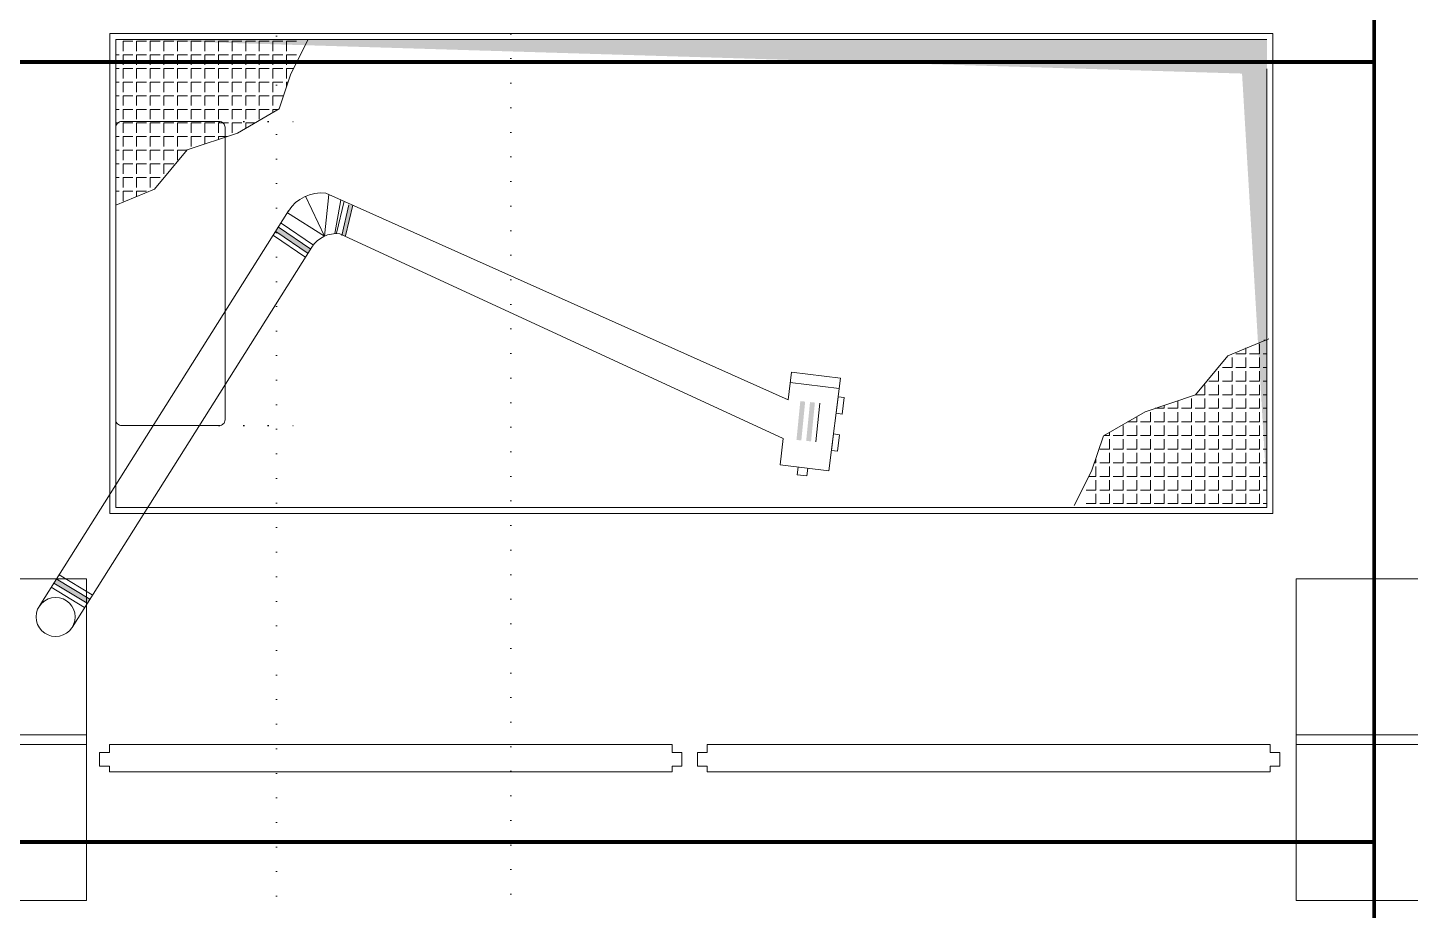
# Model space of a CAD drawing. Header units: metres. Extents: x -13194 to 152406, y -4219 to 19791.
# Drawn here: x 2310 to 3019, y 5595 to 6048 of the extents above; entities that cross this region are included whole.
import ezdxf

# ---------------------------------------------------------------- set-up
doc = ezdxf.new("R2010")
doc.units = ezdxf.units.M
doc.header["$LTSCALE"] = 100
doc.header["$MEASUREMENT"] = 0
for name, pattern in [('ACAD_ISO05W100', [33, 24, -3, 0, -3, 0, -3]), ('DOT2', [0.125, 0, -0.125]), ('HIDDEN', [0.375, 0.25, -0.125])]:
    doc.linetypes.add(name, pattern=pattern)
doc.layers.get('0').update_dxf_attribs({"color": 9, "lineweight": 9})
for name, color, linetype, lineweight in [('01', 9, 'Continuous', 9), ('06D', 9, 'Continuous', 9), ('10', 9, 'Continuous', 9), ('20', 9, 'DOT2', 9), ('bakırcı ekipman', 252, 'ACAD_ISO05W100', 9)]:
    doc.layers.add(name, color=color, linetype=linetype, lineweight=lineweight)

# ---------------------------------------------------------------- blocks, each defined once
blk = doc.blocks.new('p-kolon_80x80')
blk.add_lwpolyline([(-40, -40), (40, -40), (40, 40), (-40, 40)], close=True)
blk = doc.blocks.new('2.bod.sitatik')
at = {"layer": '01'}
for p in [(2300, -2905), (3000, -2905), (2300, -2990), (3000, -2990)]:
    blk.add_blockref('p-kolon_80x80', p, dxfattribs=at)
blk = doc.blocks.new('p-işyeri')
at = {"color": 0, "const_width": 2}
blk.add_lwpolyline([(200, 0), (200, 700), (-200, 700), (-200, 0)], close=True, dxfattribs=at)
blk = doc.blocks.new('rf')
at = {"layer": 'bakırcı ekipman', "color": 0, "lineweight": 0}
for p, q in [((174820.42, -9265.6), (174802.78, -9274.52)), ((174802.78, -9274.52), (174784.78, -9280.52)), ((174798.55, -9276.74), (174796.14, -9276.74)), ((174798.55, -9276.74), (174798.55, -9275.93)), ((174805.53, -9276.74), (174800.45, -9276.74)), ((174805.53, -9276.74), (174805.53, -9273.06)), ((174812.52, -9276.74), (174807.44, -9276.74)), ((174812.52, -9276.74), (174812.52, -9271.66)), ((174819.5, -9276.74), (174814.42, -9276.74)), ((174819.5, -9276.74), (174819.5, -9271.66)), ((174784.78, -9280.52), (174772.35, -9301.95)), ((174784.58, -9283.72), (174782.92, -9283.72)), ((174784.58, -9283.72), (174784.58, -9280.87)), ((174791.56, -9283.72), (174786.48, -9283.72)), ((174791.56, -9283.72), (174791.56, -9278.64)), ((174798.55, -9283.72), (174793.47, -9283.72)), ((174798.55, -9283.72), (174798.55, -9278.64)), ((174805.53, -9283.72), (174800.45, -9283.72)), ((174805.53, -9283.72), (174805.53, -9278.64)), ((174812.52, -9283.72), (174807.44, -9283.72)), ((174812.52, -9283.72), (174812.52, -9278.64)), ((174819.5, -9283.72), (174814.42, -9283.72)), ((174819.5, -9283.72), (174819.5, -9278.64)), ((174784.58, -9290.71), (174779.5, -9290.71)), ((174784.58, -9290.71), (174784.58, -9285.63)), ((174791.56, -9290.71), (174786.48, -9290.71)), ((174791.56, -9290.71), (174791.56, -9285.63)), ((174798.55, -9290.71), (174793.47, -9290.71)), ((174798.55, -9290.71), (174798.55, -9285.63)), ((174805.53, -9290.71), (174800.45, -9290.71)), ((174805.53, -9290.71), (174805.53, -9285.63)), ((174812.52, -9290.71), (174807.44, -9290.71)), ((174812.52, -9290.71), (174812.52, -9285.63)), ((174819.5, -9290.71), (174814.42, -9290.71)), ((174819.5, -9290.71), (174819.5, -9285.63)), ((174777.59, -9297.69), (174774.82, -9297.69)), ((174777.59, -9297.69), (174777.59, -9292.91)), ((174784.58, -9297.69), (174779.5, -9297.69)), ((174784.58, -9297.69), (174784.58, -9292.61)), ((174791.56, -9297.69), (174786.48, -9297.69)), ((174791.56, -9297.69), (174791.56, -9292.61)), ((174798.55, -9297.69), (174793.47, -9297.69)), ((174798.55, -9297.69), (174798.55, -9292.61)), ((174805.53, -9297.69), (174800.45, -9297.69)), ((174805.53, -9297.69), (174805.53, -9292.61)), ((174812.52, -9297.69), (174807.44, -9297.69)), ((174812.52, -9297.69), (174812.52, -9292.61)), ((174819.5, -9297.69), (174814.42, -9297.69)), ((174819.5, -9297.69), (174819.5, -9292.61)), ((174772.35, -9301.95), (174763.77, -9327.67)), ((174777.59, -9304.68), (174772.51, -9304.68)), ((174777.59, -9304.68), (174777.59, -9299.6)), ((174784.58, -9304.68), (174779.5, -9304.68)), ((174784.58, -9304.68), (174784.58, -9299.6)), ((174791.56, -9304.68), (174786.48, -9304.68)), ((174791.56, -9304.68), (174791.56, -9299.6)), ((174798.55, -9304.68), (174793.47, -9304.68)), ((174798.55, -9304.68), (174798.55, -9299.6)), ((174805.53, -9304.68), (174800.45, -9304.68)), ((174805.53, -9304.68), (174805.53, -9299.6)), ((174812.52, -9304.68), (174807.44, -9304.68)), ((174812.52, -9304.68), (174812.52, -9299.6)), ((174819.5, -9304.68), (174814.42, -9304.68)), ((174819.5, -9304.68), (174819.5, -9299.6)), ((174770.61, -9311.66), (174769.11, -9311.66)), ((174770.61, -9311.66), (174770.61, -9307.16)), ((174777.59, -9311.66), (174772.51, -9311.66)), ((174777.59, -9311.66), (174777.59, -9306.58)), ((174784.58, -9311.66), (174779.5, -9311.66)), ((174784.58, -9311.66), (174784.58, -9306.58)), ((174791.56, -9311.66), (174786.48, -9311.66)), ((174791.56, -9311.66), (174791.56, -9306.58)), ((174798.55, -9311.66), (174793.47, -9311.66)), ((174798.55, -9311.66), (174798.55, -9306.58)), ((174805.53, -9311.66), (174800.45, -9311.66)), ((174805.53, -9311.66), (174805.53, -9306.58)), ((174812.52, -9311.66), (174807.44, -9311.66)), ((174812.52, -9311.66), (174812.52, -9306.58)), ((174819.5, -9311.66), (174814.42, -9311.66)), ((174819.5, -9311.66), (174819.5, -9306.58)), ((174770.61, -9318.65), (174766.78, -9318.65)), ((174770.61, -9318.65), (174770.61, -9313.57)), ((174777.59, -9318.65), (174772.51, -9318.65)), ((174777.59, -9318.65), (174777.59, -9313.57)), ((174784.58, -9318.65), (174779.5, -9318.65)), ((174784.58, -9318.65), (174784.58, -9313.57)), ((174791.56, -9318.65), (174786.48, -9318.65)), ((174791.56, -9318.65), (174791.56, -9313.57)), ((174798.55, -9318.65), (174793.47, -9318.65)), ((174798.55, -9318.65), (174798.55, -9313.57)), ((174805.53, -9318.65), (174800.45, -9318.65)), ((174805.53, -9318.65), (174805.53, -9313.57)), ((174812.52, -9318.65), (174807.44, -9318.65)), ((174812.52, -9318.65), (174812.52, -9313.57)), ((174819.5, -9318.65), (174814.42, -9318.65)), ((174819.5, -9318.65), (174819.5, -9313.57)), ((174770.61, -9325.63), (174765.53, -9325.63)), ((174770.61, -9325.63), (174770.61, -9320.55)), ((174777.59, -9325.63), (174772.51, -9325.63)), ((174777.59, -9325.63), (174777.59, -9320.55)), ((174784.58, -9325.63), (174779.5, -9325.63)), ((174784.58, -9325.63), (174784.58, -9320.55)), ((174791.56, -9325.63), (174786.48, -9325.63)), ((174791.56, -9325.63), (174791.56, -9320.55)), ((174798.55, -9325.63), (174793.47, -9325.63)), ((174798.55, -9325.63), (174798.55, -9320.55)), ((174805.53, -9325.63), (174800.45, -9325.63)), ((174805.53, -9325.63), (174805.53, -9320.55)), ((174812.52, -9325.63), (174807.44, -9325.63)), ((174812.52, -9325.63), (174812.52, -9320.55)), ((174819.5, -9325.63), (174814.42, -9325.63)), ((174819.5, -9325.63), (174819.5, -9320.55)), ((174763.77, -9327.67), (174743.62, -9344.38)), ((174763.62, -9332.62), (174758.54, -9332.62)), ((174763.62, -9332.62), (174763.62, -9327.79)), ((174770.61, -9332.62), (174765.53, -9332.62)), ((174770.61, -9332.62), (174770.61, -9327.54)), ((174777.59, -9332.62), (174772.51, -9332.62)), ((174777.59, -9332.62), (174777.59, -9327.54)), ((174784.58, -9332.62), (174779.5, -9332.62)), ((174784.58, -9332.62), (174784.58, -9327.54)), ((174791.56, -9332.62), (174786.48, -9332.62)), ((174791.56, -9332.62), (174791.56, -9327.54)), ((174798.55, -9332.62), (174793.47, -9332.62)), ((174798.55, -9332.62), (174798.55, -9327.54)), ((174805.53, -9332.62), (174800.45, -9332.62)), ((174805.53, -9332.62), (174805.53, -9327.54)), ((174812.52, -9332.62), (174807.44, -9332.62)), ((174812.52, -9332.62), (174812.52, -9327.54)), ((174819.5, -9332.62), (174814.42, -9332.62)), ((174819.5, -9332.62), (174819.5, -9327.54)), ((174749.65, -9339.6), (174749.38, -9339.6)), ((174749.65, -9339.6), (174749.65, -9339.38)), ((174756.64, -9339.6), (174751.56, -9339.6)), ((174756.64, -9339.6), (174756.64, -9334.52)), ((174763.62, -9339.6), (174758.54, -9339.6)), ((174763.62, -9339.6), (174763.62, -9334.52)), ((174770.61, -9339.6), (174765.53, -9339.6)), ((174770.61, -9339.6), (174770.61, -9334.52)), ((174777.59, -9339.6), (174772.51, -9339.6)), ((174777.59, -9339.6), (174777.59, -9334.52)), ((174784.58, -9339.6), (174779.5, -9339.6)), ((174784.58, -9339.6), (174784.58, -9334.52)), ((174791.56, -9339.6), (174786.48, -9339.6)), ((174791.56, -9339.6), (174791.56, -9334.52)), ((174798.55, -9339.6), (174793.47, -9339.6)), ((174798.55, -9339.6), (174798.55, -9334.52)), ((174805.53, -9339.6), (174800.45, -9339.6)), ((174805.53, -9339.6), (174805.53, -9334.52)), ((174812.52, -9339.6), (174807.44, -9339.6)), ((174812.52, -9339.6), (174812.52, -9334.52)), ((174819.5, -9339.6), (174814.42, -9339.6)), ((174819.5, -9339.6), (174819.5, -9334.52)), ((174743.62, -9344.38), (174735.05, -9365.29)), ((174749.65, -9346.59), (174744.57, -9346.59)), ((174749.65, -9346.59), (174749.65, -9341.51)), ((174756.64, -9346.59), (174751.56, -9346.59)), ((174756.64, -9346.59), (174756.64, -9341.51)), ((174763.62, -9346.59), (174758.54, -9346.59)), ((174763.62, -9346.59), (174763.62, -9341.51)), ((174770.61, -9346.59), (174765.53, -9346.59)), ((174770.61, -9346.59), (174770.61, -9341.51)), ((174777.59, -9346.59), (174772.51, -9346.59)), ((174777.59, -9346.59), (174777.59, -9341.51)), ((174784.58, -9346.59), (174779.5, -9346.59)), ((174784.58, -9346.59), (174784.58, -9341.51)), ((174791.56, -9346.59), (174786.48, -9346.59)), ((174791.56, -9346.59), (174791.56, -9341.51)), ((174798.55, -9346.59), (174793.47, -9346.59)), ((174798.55, -9346.59), (174798.55, -9341.51)), ((174805.53, -9346.59), (174800.45, -9346.59)), ((174805.53, -9346.59), (174805.53, -9341.51)), ((174812.52, -9346.59), (174807.44, -9346.59)), ((174812.52, -9346.59), (174812.52, -9341.51)), ((174819.5, -9346.59), (174814.42, -9346.59)), ((174819.5, -9346.59), (174819.5, -9341.51)), ((174742.67, -9353.57), (174739.66, -9353.57)), ((174742.67, -9353.57), (174742.67, -9348.49)), ((174749.65, -9353.57), (174744.57, -9353.57)), ((174749.65, -9353.57), (174749.65, -9348.49)), ((174756.64, -9353.57), (174751.56, -9353.57)), ((174756.64, -9353.57), (174756.64, -9348.49)), ((174763.62, -9353.57), (174758.54, -9353.57)), ((174763.62, -9353.57), (174763.62, -9348.49)), ((174770.61, -9353.57), (174765.53, -9353.57)), ((174770.61, -9353.57), (174770.61, -9348.49)), ((174777.59, -9353.57), (174772.51, -9353.57)), ((174777.59, -9353.57), (174777.59, -9348.49)), ((174784.58, -9353.57), (174779.5, -9353.57)), ((174784.58, -9353.57), (174784.58, -9348.49)), ((174791.56, -9353.57), (174786.48, -9353.57)), ((174791.56, -9353.57), (174791.56, -9348.49)), ((174798.55, -9353.57), (174793.47, -9353.57)), ((174798.55, -9353.57), (174798.55, -9348.49)), ((174805.53, -9353.57), (174800.45, -9353.57)), ((174805.53, -9353.57), (174805.53, -9348.49)), ((174812.52, -9353.57), (174807.44, -9353.57)), ((174812.52, -9353.57), (174812.52, -9348.49)), ((174819.5, -9353.57), (174814.42, -9353.57)), ((174819.5, -9353.57), (174819.5, -9348.49)), ((174742.67, -9360.56), (174737.59, -9360.56)), ((174742.67, -9360.56), (174742.67, -9355.48)), ((174749.65, -9360.56), (174744.57, -9360.56)), ((174749.65, -9360.56), (174749.65, -9355.48)), ((174756.64, -9360.56), (174751.56, -9360.56)), ((174756.64, -9360.56), (174756.64, -9355.48)), ((174763.62, -9360.56), (174758.54, -9360.56)), ((174763.62, -9360.56), (174763.62, -9355.48)), ((174770.61, -9360.56), (174765.53, -9360.56)), ((174770.61, -9360.56), (174770.61, -9355.48)), ((174777.59, -9360.56), (174772.51, -9360.56)), ((174777.59, -9360.56), (174777.59, -9355.48)), ((174784.58, -9360.56), (174779.5, -9360.56)), ((174784.58, -9360.56), (174784.58, -9355.48)), ((174791.56, -9360.56), (174786.48, -9360.56)), ((174791.56, -9360.56), (174791.56, -9355.48)), ((174798.55, -9360.56), (174793.47, -9360.56)), ((174798.55, -9360.56), (174798.55, -9355.48)), ((174805.53, -9360.56), (174800.45, -9360.56)), ((174805.53, -9360.56), (174805.53, -9355.48)), ((174812.52, -9360.56), (174807.44, -9360.56)), ((174812.52, -9360.56), (174812.52, -9355.48)), ((174819.5, -9360.56), (174814.42, -9360.56)), ((174819.5, -9360.56), (174819.5, -9355.48)), ((174735.68, -9364.29), (174735.68, -9362.82)), ((174742.67, -9364.29), (174742.67, -9362.46)), ((174749.65, -9364.29), (174749.65, -9362.46)), ((174756.64, -9364.29), (174756.64, -9362.46)), ((174763.62, -9364.29), (174763.62, -9362.46)), ((174770.61, -9364.29), (174770.61, -9362.46)), ((174777.59, -9364.29), (174777.59, -9362.46)), ((174784.58, -9364.29), (174784.58, -9362.46)), ((174791.56, -9364.29), (174791.56, -9362.46)), ((174798.55, -9364.29), (174798.55, -9362.46)), ((174805.53, -9364.29), (174805.53, -9362.46)), ((174812.52, -9364.29), (174812.52, -9362.46)), ((174819.5, -9364.29), (174819.5, -9362.46))]:
    blk.add_line(p, q, dxfattribs=at)
blk = doc.blocks.new('p-mekanik_boyahane_mahal10')
for points in [[(124.49, 158.08), (122.49, 158.28), (118.82, 142.57), (120.83, 142.37)], [(124.49, 158.08), (122.49, 158.28), (118.82, 142.57), (120.83, 142.37)], [(101.69, 133.35), (103.01, 135.47), (86.46, 146.73), (85.13, 144.61)], [(101.69, 133.35), (103.01, 135.47), (86.46, 146.73), (85.13, 144.61)], [(-11.67, -46.07), (-10.35, -43.95), (-27.46, -33.6), (-28.79, -35.72)], [(-11.67, -46.07), (-10.35, -43.95), (-27.46, -33.6), (-28.79, -35.72)], [(-11.67, -46.07), (-10.35, -43.95), (-27.46, -33.6), (-28.79, -35.72)]]:
    blk.add_hatch(color=256).paths.add_polyline_path(points)
h = blk.add_hatch(color=256)
h.paths.add_polyline_path([(356.89, 37.18), (359.38, 36.93), (361.35, 56.83), (358.86, 57.08)])
h.paths.add_polyline_path([(351.91, 37.67), (354.4, 37.42), (356.37, 57.33), (353.88, 57.57)])
h = blk.add_hatch(color=256)
h.paths.add_polyline_path([(356.89, 37.18), (359.38, 36.93), (361.35, 56.83), (358.86, 57.08)])
h.paths.add_polyline_path([(351.91, 37.67), (354.4, 37.42), (356.37, 57.33), (353.88, 57.57)])
for p, q in [((0, 246), (596, 246)), ((0, 3), (0, 246)), ((3, 243), (593, 243)), ((3, 3), (3, 243)), ((6.73, 242.09), (6.73, 237.01)), ((6.73, 242.09), (11.81, 242.09)), ((13.72, 242.09), (13.72, 237.01)), ((13.72, 242.09), (18.8, 242.09)), ((20.7, 242.09), (20.7, 237.01)), ((20.7, 242.09), (25.78, 242.09)), ((27.69, 242.09), (27.69, 237.01)), ((27.69, 242.09), (32.77, 242.09)), ((34.67, 242.09), (34.67, 237.01)), ((34.67, 242.09), (39.75, 242.09)), ((41.66, 242.09), (41.66, 237.01)), ((41.66, 242.09), (46.74, 242.09)), ((48.64, 242.09), (48.64, 237.01)), ((48.64, 242.09), (53.72, 242.09)), ((55.63, 242.09), (55.63, 237.01)), ((55.63, 242.09), (60.71, 242.09)), ((62.61, 242.09), (62.61, 237.01)), ((62.61, 242.09), (67.69, 242.09)), ((69.6, 242.09), (69.6, 237.01)), ((69.6, 242.09), (74.68, 242.09)), ((76.58, 242.09), (76.58, 237.01)), ((76.58, 242.09), (81.66, 242.09)), ((83.57, 242.09), (83.57, 237.01)), ((83.57, 242.09), (88.65, 242.09)), ((90.55, 242.09), (90.55, 237.01)), ((90.55, 242.09), (95.63, 242.09)), ((101.69, 243), (92.77, 225.37)), ((596, 246), (596, 0)), ((3, 235.1), (4.83, 235.1)), ((6.73, 235.1), (6.73, 230.02)), ((6.73, 235.1), (11.81, 235.1)), ((13.72, 235.1), (13.72, 230.02)), ((13.72, 235.1), (18.8, 235.1)), ((20.7, 235.1), (20.7, 230.02)), ((20.7, 235.1), (25.78, 235.1)), ((27.69, 235.1), (27.69, 230.02)), ((27.69, 235.1), (32.77, 235.1)), ((34.67, 235.1), (34.67, 230.02)), ((34.67, 235.1), (39.75, 235.1)), ((41.66, 235.1), (41.66, 230.02)), ((41.66, 235.1), (46.74, 235.1)), ((48.64, 235.1), (48.64, 230.02)), ((48.64, 235.1), (53.72, 235.1)), ((55.63, 235.1), (55.63, 230.02)), ((55.63, 235.1), (60.71, 235.1)), ((62.61, 235.1), (62.61, 230.02)), ((62.61, 235.1), (67.69, 235.1)), ((69.6, 235.1), (69.6, 230.02)), ((69.6, 235.1), (74.68, 235.1)), ((76.58, 235.1), (76.58, 230.02)), ((76.58, 235.1), (81.66, 235.1)), ((83.57, 235.1), (83.57, 230.02)), ((83.57, 235.1), (88.65, 235.1)), ((90.55, 235.1), (90.55, 230.02)), ((90.55, 235.1), (95.63, 235.1)), ((3, 228.12), (4.83, 228.12)), ((6.73, 228.12), (6.73, 223.04)), ((6.73, 228.12), (11.81, 228.12)), ((13.72, 228.12), (13.72, 223.04)), ((13.72, 228.12), (18.8, 228.12)), ((20.7, 228.12), (20.7, 223.04)), ((20.7, 228.12), (25.78, 228.12)), ((27.69, 228.12), (27.69, 223.04)), ((27.69, 228.12), (32.77, 228.12)), ((34.67, 228.12), (34.67, 223.04)), ((34.67, 228.12), (39.75, 228.12)), ((41.66, 228.12), (41.66, 223.04)), ((41.66, 228.12), (46.74, 228.12)), ((48.64, 228.12), (48.64, 223.04)), ((48.64, 228.12), (53.72, 228.12)), ((55.63, 228.12), (55.63, 223.04)), ((55.63, 228.12), (60.71, 228.12)), ((62.61, 228.12), (62.61, 223.04)), ((62.61, 228.12), (67.69, 228.12)), ((69.6, 228.12), (69.6, 223.04)), ((69.6, 228.12), (74.68, 228.12)), ((76.58, 228.12), (76.58, 223.04)), ((76.58, 228.12), (81.66, 228.12)), ((83.57, 228.12), (83.57, 223.04)), ((83.57, 228.12), (88.65, 228.12)), ((90.55, 228.12), (90.55, 223.04)), ((90.55, 228.12), (94.23, 228.12)), ((593, 228), (593, 3)), ((3, 221.13), (4.83, 221.13)), ((6.73, 221.13), (6.73, 216.05)), ((6.73, 221.13), (11.81, 221.13)), ((13.72, 221.13), (13.72, 216.05)), ((13.72, 221.13), (18.8, 221.13)), ((20.7, 221.13), (20.7, 216.05)), ((20.7, 221.13), (25.78, 221.13)), ((27.69, 221.13), (27.69, 216.05)), ((27.69, 221.13), (32.77, 221.13)), ((34.67, 221.13), (34.67, 216.05)), ((34.67, 221.13), (39.75, 221.13)), ((41.66, 221.13), (41.66, 216.05)), ((41.66, 221.13), (46.74, 221.13)), ((48.64, 221.13), (48.64, 216.05)), ((48.64, 221.13), (53.72, 221.13)), ((55.63, 221.13), (55.63, 216.05)), ((55.63, 221.13), (60.71, 221.13)), ((62.61, 221.13), (62.61, 216.05)), ((62.61, 221.13), (67.69, 221.13)), ((69.6, 221.13), (69.6, 216.05)), ((69.6, 221.13), (74.68, 221.13)), ((76.58, 221.13), (76.58, 216.05)), ((76.58, 221.13), (81.66, 221.13)), ((83.57, 221.13), (83.57, 216.05)), ((83.57, 221.13), (88.65, 221.13)), ((92.77, 225.37), (86.77, 207.36)), ((90.55, 221.13), (90.55, 218.72)), ((90.55, 221.13), (91.36, 221.13)), ((3, 214.15), (4.83, 214.15)), ((6.73, 214.15), (6.73, 209.07)), ((6.73, 214.15), (11.81, 214.15)), ((13.72, 214.15), (13.72, 209.07)), ((13.72, 214.15), (18.8, 214.15)), ((20.7, 214.15), (20.7, 209.07)), ((20.7, 214.15), (25.78, 214.15)), ((27.69, 214.15), (27.69, 209.07)), ((27.69, 214.15), (32.77, 214.15)), ((34.67, 214.15), (34.67, 209.07)), ((34.67, 214.15), (39.75, 214.15)), ((41.66, 214.15), (41.66, 209.07)), ((41.66, 214.15), (46.74, 214.15)), ((48.64, 214.15), (48.64, 209.07)), ((48.64, 214.15), (53.72, 214.15)), ((55.63, 214.15), (55.63, 209.07)), ((55.63, 214.15), (60.71, 214.15)), ((62.61, 214.15), (62.61, 209.07)), ((62.61, 214.15), (67.69, 214.15)), ((69.6, 214.15), (69.6, 209.07)), ((69.6, 214.15), (74.68, 214.15)), ((76.58, 214.15), (76.58, 209.07)), ((76.58, 214.15), (81.66, 214.15)), ((83.57, 214.15), (83.57, 209.07)), ((83.57, 214.15), (88.65, 214.15)), ((3, 207.16), (4.83, 207.16)), ((6.73, 207.16), (6.73, 202.08)), ((6.73, 207.16), (11.81, 207.16)), ((13.72, 207.16), (13.72, 202.08)), ((13.72, 207.16), (18.8, 207.16)), ((20.7, 207.16), (20.7, 202.08)), ((20.7, 207.16), (25.78, 207.16)), ((27.69, 207.16), (27.69, 202.08)), ((27.69, 207.16), (32.77, 207.16)), ((34.67, 207.16), (34.67, 202.08)), ((34.67, 207.16), (39.75, 207.16)), ((41.66, 207.16), (41.66, 202.08)), ((41.66, 207.16), (46.74, 207.16)), ((48.64, 207.16), (48.64, 202.08)), ((48.64, 207.16), (53.72, 207.16)), ((55.63, 207.16), (55.63, 202.08)), ((55.63, 207.16), (60.71, 207.16)), ((62.61, 207.16), (62.61, 202.08)), ((62.61, 207.16), (67.69, 207.16)), ((86.77, 207.36), (65.34, 194.93)), ((69.6, 207.16), (69.6, 202.08)), ((69.6, 207.16), (74.68, 207.16)), ((76.58, 207.16), (76.58, 202.08)), ((76.58, 207.16), (81.66, 207.16)), ((83.57, 207.16), (83.57, 205.5)), ((83.57, 207.16), (86.42, 207.16)), ((3, 200.18), (4.83, 200.18)), ((6.73, 200.18), (6.73, 195.1)), ((6.73, 200.18), (11.81, 200.18)), ((13.72, 200.18), (13.72, 195.1)), ((13.72, 200.18), (18.8, 200.18)), ((20.7, 200.18), (20.7, 195.1)), ((20.7, 200.18), (25.78, 200.18)), ((27.69, 200.18), (27.69, 195.1)), ((27.69, 200.18), (32.77, 200.18)), ((34.67, 200.18), (34.67, 195.1)), ((34.67, 200.18), (39.75, 200.18)), ((41.66, 200.18), (41.66, 195.1)), ((41.66, 200.18), (46.74, 200.18)), ((48.64, 200.18), (48.64, 195.1)), ((48.64, 200.18), (53.72, 200.18)), ((55.63, 200.18), (55.63, 195.1)), ((55.63, 200.18), (60.71, 200.18)), ((62.61, 200.18), (62.61, 195.1)), ((62.61, 200.18), (67.69, 200.18)), ((69.6, 200.18), (69.6, 197.4)), ((69.6, 200.18), (74.39, 200.18)), ((3, 193.19), (4.83, 193.19)), ((6.73, 193.19), (6.73, 188.11)), ((6.73, 193.19), (11.81, 193.19)), ((13.72, 193.19), (13.72, 188.11)), ((13.72, 193.19), (18.8, 193.19)), ((20.7, 193.19), (20.7, 188.11)), ((20.7, 193.19), (25.78, 193.19)), ((27.69, 193.19), (27.69, 188.11)), ((27.69, 193.19), (32.77, 193.19)), ((34.67, 193.19), (34.67, 188.11)), ((34.67, 193.19), (39.75, 193.19)), ((65.34, 194.93), (39.63, 186.35)), ((41.66, 193.19), (41.66, 188.11)), ((41.66, 193.19), (46.74, 193.19)), ((48.64, 193.19), (48.64, 189.36)), ((48.64, 193.19), (53.72, 193.19)), ((55.63, 193.19), (55.63, 191.69)), ((55.63, 193.19), (60.13, 193.19)), ((3, 186.21), (4.83, 186.21)), ((6.73, 186.21), (6.73, 181.13)), ((6.73, 186.21), (11.81, 186.21)), ((13.72, 186.21), (13.72, 181.13)), ((13.72, 186.21), (18.8, 186.21)), ((20.7, 186.21), (20.7, 181.13)), ((20.7, 186.21), (25.78, 186.21)), ((39.63, 186.35), (22.91, 166.2)), ((27.69, 186.21), (27.69, 181.13)), ((27.69, 186.21), (32.77, 186.21)), ((34.67, 186.21), (34.67, 181.13)), ((34.67, 186.21), (39.5, 186.21)), ((3, 179.22), (4.83, 179.22)), ((6.73, 179.22), (6.73, 174.14)), ((6.73, 179.22), (11.81, 179.22)), ((13.72, 179.22), (13.72, 174.14)), ((13.72, 179.22), (18.8, 179.22)), ((20.7, 179.22), (20.7, 174.14)), ((20.7, 179.22), (25.78, 179.22)), ((27.69, 179.22), (27.69, 174.14)), ((27.69, 179.22), (32.77, 179.22)), ((3, 172.24), (4.83, 172.24)), ((6.73, 172.24), (6.73, 167.16)), ((6.73, 172.24), (11.81, 172.24)), ((13.72, 172.24), (13.72, 167.16)), ((13.72, 172.24), (18.8, 172.24)), ((20.7, 172.24), (20.7, 167.16)), ((20.7, 172.24), (25.78, 172.24)), ((27.69, 172.24), (27.69, 171.96)), ((27.69, 172.24), (27.92, 172.24)), ((22.91, 166.2), (3, 158.04)), ((3, 165.25), (4.83, 165.25)), ((6.73, 165.25), (6.73, 160.17)), ((6.73, 165.25), (11.81, 165.25)), ((13.72, 165.25), (13.72, 162.25)), ((13.72, 165.25), (18.8, 165.25)), ((110.02, 142.15), (112.3, 163.53)), ((110.02, 142.15), (112.3, 163.53)), ((110.63, 164.28), (347.62, 58.32)), ((110.63, 164.28), (347.62, 58.32)), ((110.02, 142.15), (100.26, 162.61)), ((110.02, 142.15), (100.26, 162.61)), ((115.29, 143.46), (118.45, 160.79)), ((115.29, 143.46), (118.45, 160.79)), ((116.2, 143.73), (120.02, 160.08)), ((116.2, 143.73), (120.02, 160.08)), ((118.82, 142.57), (122.49, 158.28)), ((118.82, 142.57), (122.49, 158.28)), ((120.83, 142.37), (124.49, 158.08)), ((120.83, 142.37), (124.49, 158.08)), ((-36.31, -47.78), (91.59, 155.06)), ((-36.31, -47.78), (91.59, 155.06)), ((104.33, 137.6), (87.78, 148.85)), ((104.33, 137.6), (87.78, 148.85)), ((110.02, 142.15), (91.01, 154.14)), ((110.02, 142.15), (91.01, 154.14)), ((100.36, 131.23), (83.81, 142.48)), ((100.36, 131.23), (83.81, 142.48)), ((101.69, 133.35), (85.13, 144.61)), ((101.69, 133.35), (85.13, 144.61)), ((103.01, 135.47), (86.46, 146.73)), ((103.01, 135.47), (86.46, 146.73)), ((117.8, 143.4), (345.15, 38.47)), ((117.8, 143.4), (345.15, 38.47)), ((-19.39, -58.45), (103.52, 136.49)), ((-19.39, -58.45), (103.52, 136.49)), ((347.62, 58.32), (349.37, 72.38)), ((347.62, 58.32), (349.37, 72.38)), ((349.37, 72.38), (374.4, 69.27)), ((349.37, 72.38), (374.4, 69.27)), ((348.71, 67.08), (373.74, 63.97)), ((348.71, 67.08), (373.74, 63.97)), ((374.4, 69.27), (368.49, 21.82)), ((374.4, 69.27), (368.49, 21.82)), ((363.84, 56.59), (361.86, 36.68)), ((363.84, 56.59), (361.86, 36.68)), ((343.47, 24.93), (345.15, 38.47)), ((343.47, 24.93), (345.15, 38.47)), ((368.49, 21.82), (343.47, 24.93)), ((368.49, 21.82), (343.47, 24.93)), ((352.82, 23.77), (352.33, 19.81)), ((352.82, 23.77), (352.33, 19.81)), ((357.75, 23.16), (357.26, 19.2)), ((357.75, 23.16), (357.26, 19.2)), ((357.26, 19.2), (352.33, 19.81)), ((357.26, 19.2), (352.33, 19.81)), ((-10.35, -43.95), (-27.46, -33.6)), ((-10.35, -43.95), (-27.46, -33.6)), ((-10.35, -43.95), (-27.46, -33.6)), ((-9.11, -41.77), (-26.06, -31.53)), ((-9.11, -41.77), (-26.06, -31.53)), ((-9.11, -41.77), (-26.06, -31.53)), ((-12.99, -48.19), (-30.11, -37.84)), ((-12.99, -48.19), (-30.11, -37.84)), ((-12.99, -48.19), (-30.11, -37.84)), ((-11.67, -46.07), (-28.79, -35.72)), ((-11.67, -46.07), (-28.79, -35.72)), ((-11.67, -46.07), (-28.79, -35.72))]:
    blk.add_line(p, q)
for points in [[(3, 243), (3, 3), (53.89, 3), (3, 3), (593, 3)], [(0, 3), (0, 0), (596, 0)]]:
    blk.add_lwpolyline(points)
for points in [[(373.22, 59.77), (372.17, 51.33), (375.3, 50.94), (376.35, 59.38)], [(373.22, 59.77), (372.17, 51.33), (375.3, 50.94), (376.35, 59.38)], [(370.85, 40.73), (369.8, 32.29), (372.93, 31.9), (373.98, 40.34)], [(370.85, 40.73), (369.8, 32.29), (372.93, 31.9), (373.98, 40.34)]]:
    blk.add_lwpolyline(points, close=True)
blk.add_circle((-27.83, -53.07), 10)
blk.add_circle((-27.83, -53.07), 10)
blk.add_circle((-27.83, -53.07), 10)
for centre, radius in [((108.51, 144.39), 20), ((108.51, 144.39), 20), ((116.21, 128.49), 15), ((116.21, 128.49), 15)]:
    blk.add_arc(centre, radius, 83.9062, 147.76696)
blk.add_solid([(3, 243), (593, 243), (580.29, 225.53), (593, 11)])
at = {"extrusion": (0, 0, -1), "zscale": -1, "rotation": 270}
blk.add_blockref('rf', (8771.32, 174824.5), dxfattribs=at)
blk = doc.blocks.new('2.bod.Mimari')
at = {"layer": '06D', "linetype": 'DOT2'}
blk.add_lwpolyline([(3925.09, -2030.56), (2527.42, -2030.56, 0.414214), (2437.42, -2120.56), (2437.42, -3732.3), (2557.42, -3732.3), (2557.42, -2180.56, -0.414214), (2587.42, -2150.56), (4072.19, -2150.56, -0.414214), (4102.19, -2180.56), (4102.19, -3758.35), (4222.19, -3758.35), (4222.19, -2119.1, 0.414214), (4132.19, -2029.1)], format="xyb", dxfattribs=at)
at = {"layer": '06D', "linetype": 'DOT2', "lineweight": -3}
for points in [[(2408, -2630.47), (2447.41, -2630.47)], [(2408, -2786.47), (2447.41, -2786.47)]]:
    blk.add_lwpolyline(points, dxfattribs=at)
at = {"layer": '06D'}
for points in [[(2645.22, -2954.14), (2640.22, -2954.14), (2640.22, -2950), (2351.74, -2950), (2351.74, -2954.14), (2346.74, -2954.14), (2346.74, -2961.14), (2351.74, -2961.14), (2351.74, -2964), (2640.22, -2964), (2640.22, -2961.14), (2645.22, -2961.14)], [(2653.15, -2954.14), (2658.15, -2954.14), (2658.15, -2950), (2946.63, -2950), (2946.63, -2954.14), (2951.63, -2954.14), (2951.63, -2961.14), (2946.63, -2961.14), (2946.63, -2964), (2658.15, -2964), (2658.15, -2961.14), (2653.15, -2961.14)]]:
    blk.add_lwpolyline(points, close=True, dxfattribs=at)
at = {"layer": '10'}
blk.add_lwpolyline([(2358, -2630.47), (2408, -2630.47, -0.414214), (2411, -2633.47), (2411, -2783.47, -0.414214), (2408, -2786.47), (2358, -2786.47, -0.414214), (2355, -2783.47), (2355, -2633.47, -0.414214)], format="xyb", close=True, dxfattribs=at)
at = {"layer": '20', "color": 251, "linetype": 'HIDDEN'}
blk.add_lwpolyline([(3040, -3750), (3039.93, -3030), (2960, -3030), (2960, -2865), (3039.92, -2865), (3040, -2240), (2960, -2240), (2960, -2160), (2340, -2160), (2340, -2240), (2260, -2240), (2260, -2160), (1640, -2160.01), (1640, -2240), (1560, -2240), (1560, -2865), (1640, -2865), (1640, -3030), (1560, -3030), (1560, -3750)], dxfattribs=at)
blk.add_lwpolyline([(2260, -3030), (2340, -3030), (2340, -2865), (2260, -2865)], close=True, dxfattribs=at)
at = {"layer": '06D', "color": 89, "linetype": 'HIDDEN', "true_color": 0x2e4d23, "rotation": 90}
for p in [(3000, -2400), (3000, -2800), (3000, -3200)]:
    blk.add_blockref('p-işyeri', p, dxfattribs=at)
at = {"layer": '06D'}
blk.add_blockref('p-mekanik_boyahane_mahal10', (2352, -2831.47), dxfattribs=at)

msp = doc.modelspace()

# ---------------------------------------------------------------- block references
for name in ['2.bod.sitatik', '2.bod.Mimari']:
    msp.add_blockref(name, (0, 8630))

doc.saveas('drawing.dxf')
